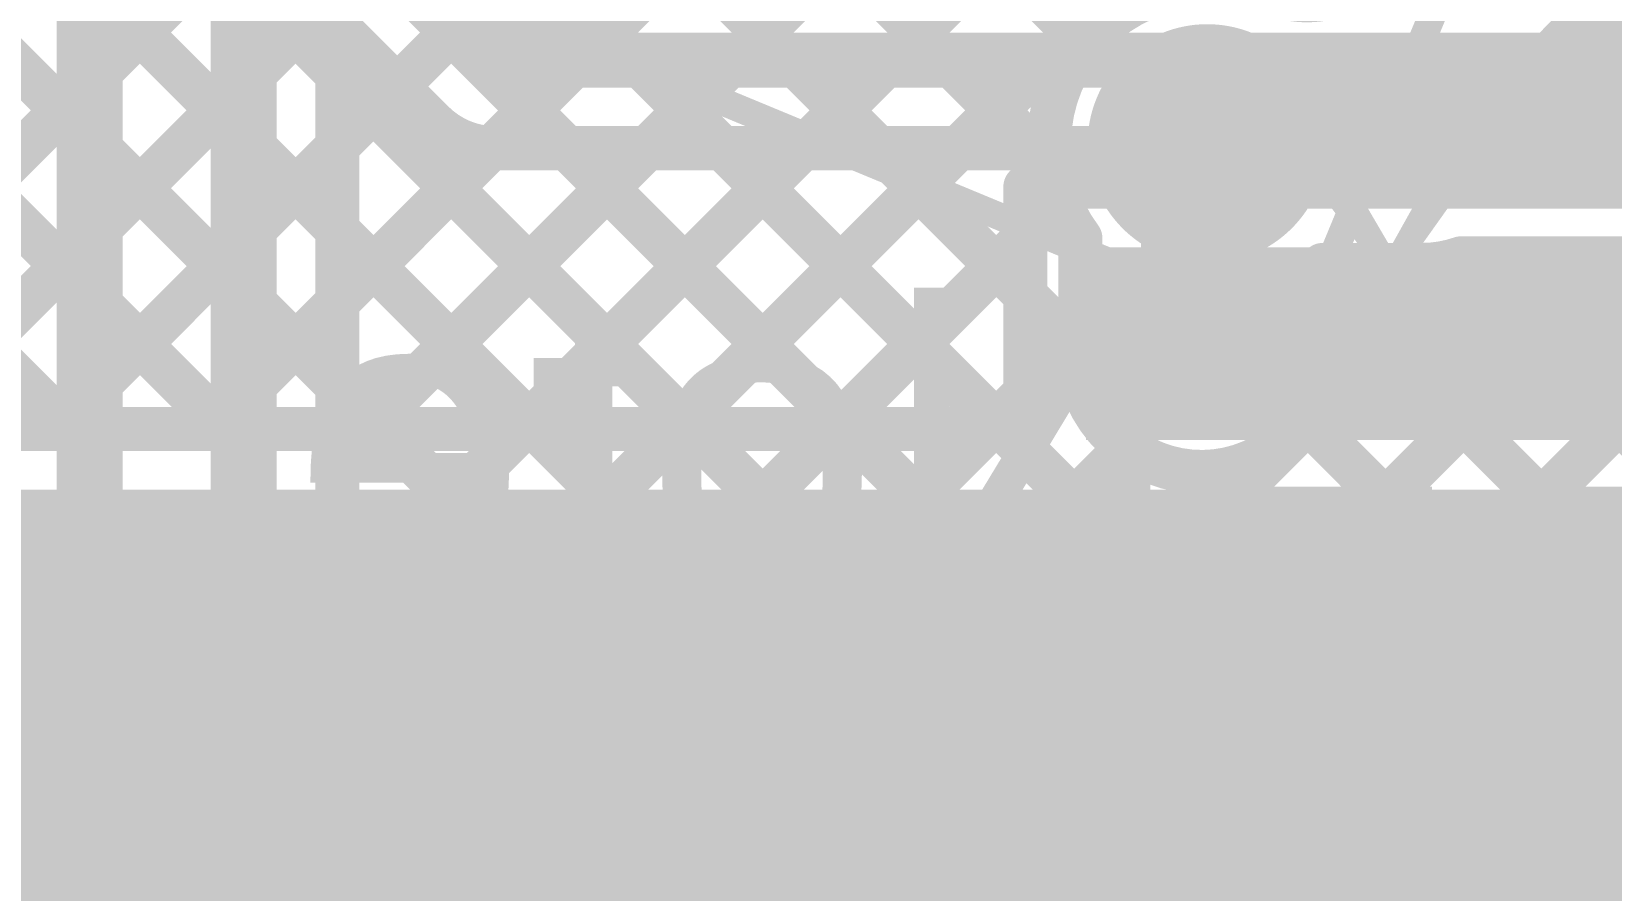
# Model space of a CAD drawing. Header units: millimetres. Extents: x -0.64 to 2.98, y -0.65 to 2.86.
# Drawn here: x -0.3245 to -0.0376, y 1.5402 to 1.6962 of the extents above; entities that cross this region are included whole.
import ezdxf

# ---------------------------------------------------------------- set-up
doc = ezdxf.new("R2010")
doc.units = ezdxf.units.MM
doc.header["$MEASUREMENT"] = 0
for name, color, linetype in [('BottomLayer', 5, 'Continuous'), ('BottomOverlay', 54, 'Continuous'), ('BottomPaste', 16, 'Continuous'), ('BottomSolder', 6, 'Continuous'), ('Mechanical2', 216, 'Continuous'), ('PadHoleLayer', 156, 'Continuous'), ('TopLayer', 1, 'Continuous'), ('TopOverlay', 2, 'Continuous'), ('TopPaste', 8, 'Continuous'), ('TopSolder', 216, 'Continuous'), ('ViaHoleLayer', 16, 'Continuous')]:
    doc.layers.add(name, color=color, linetype=linetype)
doc.styles.add('Arial', font='', dxfattribs={"height": 0.2})
doc.styles.get('Arial').set_extended_font_data('Arial')

# ---------------------------------------------------------------- blocks, each defined once
blk = doc.blocks.new('SPM0687LR5H_1_235')
at = {"layer": 'BottomSolder'}
h = blk.add_hatch(color=6, dxfattribs=at)
edge = h.paths.add_edge_path()
edge.add_arc((0, -0.03594), 0.004, 0, 360)
at = {"layer": 'PadHoleLayer'}
h = blk.add_hatch(color=156, dxfattribs=at)
edge = h.paths.add_edge_path()
edge.add_arc((0, -0.03594), 0.02018, 0, 360)
at = {"layer": 'TopLayer'}
h = blk.add_hatch(color=1, dxfattribs=at)
edge = h.paths.add_edge_path()
edge.add_arc((-0.0474, 0.06705), 0.01772, 0, 360)
h = blk.add_hatch(color=1, dxfattribs=at)
edge = h.paths.add_edge_path()
edge.add_arc((0, 0.06705), 0.01772, 0, 360)
h = blk.add_hatch(color=1, dxfattribs=at)
edge = h.paths.add_edge_path()
edge.add_arc((0.0474, 0.06705), 0.01772, 0, 360)
h = blk.add_hatch(color=1, dxfattribs=at)
edge = h.paths.add_edge_path()
edge.add_arc((0, -0.03594), 0.03299, 0, 360)
h = blk.add_hatch(color=1, dxfattribs=at)
edge = h.paths.add_edge_path()
edge.add_arc((-0.0474, -0.06705), 0.01772, 0, 360)
h = blk.add_hatch(color=1, dxfattribs=at)
edge = h.paths.add_edge_path()
edge.add_arc((0.0474, -0.06705), 0.01772, 0, 360)
at = {"layer": 'TopPaste'}
h = blk.add_hatch(color=8, dxfattribs=at)
edge = h.paths.add_edge_path()
edge.add_arc((-0.0474, 0.06705), 0.01772, 0, 360)
h = blk.add_hatch(color=8, dxfattribs=at)
edge = h.paths.add_edge_path()
edge.add_arc((0, 0.06705), 0.01772, 0, 360)
h = blk.add_hatch(color=8, dxfattribs=at)
edge = h.paths.add_edge_path()
edge.add_arc((0.0474, 0.06705), 0.01772, 0, 360)
h = blk.add_hatch(color=8, dxfattribs=at)
edge = h.paths.add_edge_path()
edge.add_arc((-0.0474, -0.06705), 0.01772, 0, 360)
h = blk.add_hatch(color=8, dxfattribs=at)
edge = h.paths.add_edge_path()
edge.add_arc((0.0474, -0.06705), 0.01772, 0, 360)
at = {"layer": 'TopSolder'}
h = blk.add_hatch(color=216, dxfattribs=at)
edge = h.paths.add_edge_path()
edge.add_arc((-0.0474, 0.06705), 0.02172, 0, 360)
h = blk.add_hatch(color=216, dxfattribs=at)
edge = h.paths.add_edge_path()
edge.add_arc((0, 0.06705), 0.02172, 0, 360)
h = blk.add_hatch(color=216, dxfattribs=at)
edge = h.paths.add_edge_path()
edge.add_arc((0.0474, 0.06705), 0.02172, 0, 360)
h = blk.add_hatch(color=216, dxfattribs=at)
edge = h.paths.add_edge_path()
edge.add_arc((0, -0.03594), 0.03699, 0, 360)
h = blk.add_hatch(color=216, dxfattribs=at)
edge = h.paths.add_edge_path()
edge.add_arc((-0.0474, -0.06705), 0.02172, 0, 360)
h = blk.add_hatch(color=216, dxfattribs=at)
edge = h.paths.add_edge_path()
edge.add_arc((0.0474, -0.06705), 0.02172, 0, 360)
at = {"layer": 'TopOverlay', "const_width": 0.005}
for points in [[(0.07402, 0.09591), (-0.07402, 0.09591)], [(-0.07402, -0.10591), (-0.07402, 0.09591)], [(0.07402, -0.10591), (0.07402, 0.09591)], [(-0.08, 0.07), (-0.085, 0.075)], [(-0.085, 0.065), (-0.085, 0.075)], [(-0.085, 0.065), (-0.08, 0.07)], [(0.07402, -0.10591), (-0.07402, -0.10591)]]:
    blk.add_lwpolyline(points, dxfattribs=at)
at = {"layer": 'TopOverlay', "const_width": 0.0025}
for points in [[(-0.07527, 0.09591, 1), (-0.07277, 0.09591, 1)], [(-0.07527, 0.09591, 1), (-0.07277, 0.09591, 1)], [(0.07277, 0.09591, 1), (0.07527, 0.09591, 1)], [(0.07277, 0.09591, 1), (0.07527, 0.09591, 1)], [(-0.08625, 0.075, 1), (-0.08375, 0.075, 1)], [(-0.08625, 0.075, 1), (-0.08375, 0.075, 1)], [(-0.08125, 0.07, 1), (-0.07875, 0.07, 1)], [(-0.08125, 0.07, 1), (-0.07875, 0.07, 1)], [(-0.08625, 0.065, 1), (-0.08375, 0.065, 1)], [(-0.08625, 0.065, 1), (-0.08375, 0.065, 1)], [(-0.07527, -0.10591, 1), (-0.07277, -0.10591, 1)], [(-0.07527, -0.10591, 1), (-0.07277, -0.10591, 1)], [(0.07277, -0.10591, 1), (0.07527, -0.10591, 1)], [(0.07277, -0.10591, 1), (0.07527, -0.10591, 1)]]:
    blk.add_lwpolyline(points, format="xyb", close=True, dxfattribs=at)
blk = doc.blocks.new('CAP_0402_B_239')
at = {"layer": 'BottomLayer'}
for points in [[(-0.0095, 0.0125), (-0.0095, -0.0125), (-0.0275, -0.0125), (-0.0275, 0.0125)], [(0.0275, 0.0125), (0.0275, -0.0125), (0.0095, -0.0125), (0.0095, 0.0125)]]:
    blk.add_hatch(color=5, dxfattribs=at).paths.add_polyline_path(points)
at = {"layer": 'BottomPaste'}
for points in [[(-0.0095, 0.0125), (-0.0095, -0.0125), (-0.0275, -0.0125), (-0.0275, 0.0125)], [(0.0275, 0.0125), (0.0275, -0.0125), (0.0095, -0.0125), (0.0095, 0.0125)]]:
    blk.add_hatch(color=16, dxfattribs=at).paths.add_polyline_path(points)
at = {"layer": 'BottomSolder'}
for points in [[(-0.00714, 0.01486), (-0.00714, -0.01486), (-0.02986, -0.01486), (-0.02986, 0.01486)], [(0.02986, 0.01486), (0.02986, -0.01486), (0.00714, -0.01486), (0.00714, 0.01486)]]:
    blk.add_hatch(color=6, dxfattribs=at).paths.add_polyline_path(points)
at = {"layer": 'BottomOverlay', "const_width": 0.005}
for points in [[(-0.031, -0.016), (-0.031, 0.016)], [(-0.011, 0.016), (-0.031, 0.016)], [(0.031, 0.016), (0.011, 0.016)], [(0.031, -0.016), (0.031, 0.016)], [(-0.011, -0.016), (-0.031, -0.016)], [(0.031, -0.016), (0.011, -0.016)]]:
    blk.add_lwpolyline(points, dxfattribs=at)
at = {"layer": 'BottomOverlay', "const_width": 0.0025}
for points in [[(-0.03225, 0.016, 1), (-0.02975, 0.016, 1)], [(-0.03225, 0.016, 1), (-0.02975, 0.016, 1)], [(-0.01225, 0.016, 1), (-0.00975, 0.016, 1)], [(0.00975, 0.016, 1), (0.01225, 0.016, 1)], [(0.02975, 0.016, 1), (0.03225, 0.016, 1)], [(0.02975, 0.016, 1), (0.03225, 0.016, 1)], [(-0.03225, -0.016, 1), (-0.02975, -0.016, 1)], [(-0.03225, -0.016, 1), (-0.02975, -0.016, 1)], [(-0.01225, -0.016, 1), (-0.00975, -0.016, 1)], [(0.00975, -0.016, 1), (0.01225, -0.016, 1)], [(0.02975, -0.016, 1), (0.03225, -0.016, 1)], [(0.02975, -0.016, 1), (0.03225, -0.016, 1)]]:
    blk.add_lwpolyline(points, format="xyb", close=True, dxfattribs=at)
blk = doc.blocks.new('C___0402_B_369')
at = {"layer": 'BottomLayer'}
for points in [[(-0.0095, 0.0125), (-0.0095, -0.0125), (-0.0275, -0.0125), (-0.0275, 0.0125)], [(0.0275, 0.0125), (0.0275, -0.0125), (0.0095, -0.0125), (0.0095, 0.0125)]]:
    blk.add_hatch(color=5, dxfattribs=at).paths.add_polyline_path(points)
at = {"layer": 'BottomPaste'}
for points in [[(-0.0095, 0.0125), (-0.0095, -0.0125), (-0.0275, -0.0125), (-0.0275, 0.0125)], [(0.0275, 0.0125), (0.0275, -0.0125), (0.0095, -0.0125), (0.0095, 0.0125)]]:
    blk.add_hatch(color=16, dxfattribs=at).paths.add_polyline_path(points)
at = {"layer": 'BottomSolder'}
for points in [[(-0.00714, 0.01486), (-0.00714, -0.01486), (-0.02986, -0.01486), (-0.02986, 0.01486)], [(0.02986, 0.01486), (0.02986, -0.01486), (0.00714, -0.01486), (0.00714, 0.01486)]]:
    blk.add_hatch(color=6, dxfattribs=at).paths.add_polyline_path(points)
at = {"layer": 'BottomOverlay', "const_width": 0.005}
for points in [[(-0.011, 0.016), (-0.031, 0.016)], [(-0.031, -0.016), (-0.031, 0.016)], [(0.031, 0.016), (0.011, 0.016)], [(0.031, -0.016), (0.031, 0.016)], [(-0.011, -0.016), (-0.031, -0.016)], [(0.031, -0.016), (0.011, -0.016)]]:
    blk.add_lwpolyline(points, dxfattribs=at)
at = {"layer": 'BottomOverlay', "const_width": 0.0025}
for points in [[(-0.03225, 0.016, 1), (-0.02975, 0.016, 1)], [(-0.03225, 0.016, 1), (-0.02975, 0.016, 1)], [(-0.01225, 0.016, 1), (-0.00975, 0.016, 1)], [(0.00975, 0.016, 1), (0.01225, 0.016, 1)], [(0.02975, 0.016, 1), (0.03225, 0.016, 1)], [(0.02975, 0.016, 1), (0.03225, 0.016, 1)], [(-0.03225, -0.016, 1), (-0.02975, -0.016, 1)], [(-0.03225, -0.016, 1), (-0.02975, -0.016, 1)], [(-0.01225, -0.016, 1), (-0.00975, -0.016, 1)], [(0.00975, -0.016, 1), (0.01225, -0.016, 1)], [(0.02975, -0.016, 1), (0.03225, -0.016, 1)], [(0.02975, -0.016, 1), (0.03225, -0.016, 1)]]:
    blk.add_lwpolyline(points, format="xyb", close=True, dxfattribs=at)

msp = doc.modelspace()

# ---------------------------------------------------------------- hatches: boundary and pattern name
at = {"layer": 'BottomLayer'}
for points in [[(-0.133, 1.622), (0.058, 1.622), (0.058, 1.657), (-0.133, 1.657)], [(-0.408, 1.244), (0.022, 1.244), (0.022, 1.613), (-0.408, 1.613)]]:
    msp.add_hatch(color=5, dxfattribs=at).paths.add_polyline_path(points)
h = msp.add_hatch(color=5, dxfattribs=at)
edge = h.paths.add_edge_path()
edge.add_arc((-0.112, 1.639), 0.01181, 0, 360)
at = {"layer": 'BottomSolder'}
h = msp.add_hatch(color=6, dxfattribs=at)
edge = h.paths.add_edge_path()
edge.add_arc((-0.112, 1.639), 0.00791, 0, 360)
at = {"layer": 'TopLayer'}
h = msp.add_hatch(color=1, dxfattribs=at)
edge = h.paths.add_edge_path()
edge.add_arc((-0.112, 1.639), 0.01181, 0, 360)
at = {"layer": 'TopSolder'}
h = msp.add_hatch(color=216, dxfattribs=at)
edge = h.paths.add_edge_path()
edge.add_arc((-0.112, 1.639), 0.00791, 0, 360)
at = {"layer": 'ViaHoleLayer'}
h = msp.add_hatch(color=16, dxfattribs=at)
edge = h.paths.add_edge_path()
edge.add_arc((-0.112, 1.639), 0.00591, 0, 360)

# ---------------------------------------------------------------- linework, layer by layer
at = {"layer": 'BottomLayer'}
for points, const_width in [([(-0.34293, 1.76236), (-0.20457, 1.624)], 0.008), ([(-0.35059, 1.74174), (-0.23285, 1.624)], 0.008), ([(-0.35826, 1.72112), (-0.26114, 1.624)], 0.008), ([(-0.271, 1.72172), (-0.24028, 1.691)], 0.01), ([(-0.37686, 1.624), (-0.28563, 1.71523)], 0.008), ([(-0.2823, 1.71039), (-0.25161, 1.6797)], 0.008), ([(-0.36593, 1.70051), (-0.28942, 1.624)], 0.008), ([(-0.34858, 1.624), (-0.27224, 1.70033)], 0.008), ([(-0.24028, 1.691), (0.065, 1.691)], 0.01), ([(-0.32029, 1.624), (-0.2581, 1.68619)], 0.008), ([(-0.37359, 1.67989), (-0.3177, 1.624)], 0.008), ([(-0.29201, 1.624), (-0.24099, 1.67502)], 0.008), ([(-0.26372, 1.624), (-0.21272, 1.675)], 0.008), ([(-0.24028, 1.675), (0.05837, 1.675)], 0.008), ([(-0.23544, 1.624), (-0.18444, 1.675)], 0.008), ([(-0.22728, 1.675), (-0.17628, 1.624)], 0.008), ([(-0.20715, 1.624), (-0.15615, 1.675)], 0.008), ([(-0.199, 1.675), (-0.148, 1.624)], 0.008), ([(-0.17071, 1.675), (-0.144, 1.64829)], 0.008), ([(-0.14243, 1.675), (-0.13543, 1.668)], 0.008), ([(-0.13487, 1.668), (-0.12787, 1.675)], 0.008), ([(-0.11414, 1.675), (-0.10714, 1.668)], 0.008), ([(-0.10659, 1.668), (-0.09959, 1.675)], 0.008), ([(-0.08586, 1.675), (-0.07886, 1.668)], 0.008), ([(-0.0783, 1.668), (-0.0713, 1.675)], 0.008), ([(-0.05758, 1.675), (-0.05058, 1.668)], 0.008), ([(-0.05002, 1.668), (-0.04302, 1.675)], 0.008), ([(-0.144, 1.668), (0.06537, 1.668)], 0.008), ([(-0.144, 1.624), (-0.144, 1.668)], 0.008), ([(-0.17887, 1.624), (-0.144, 1.65887)], 0.008), ([(-0.112, 1.639), (-0.11169, 1.63931)], 0.022), ([(-0.11169, 1.63931), (-0.0535, 1.63931)], 0.022), ([(-0.15059, 1.624), (-0.144, 1.63059)], 0.008), ([(-0.39428, 1.624), (-0.144, 1.624)], 0.008)]:
    msp.add_lwpolyline(points, dxfattribs=dict(at, const_width=const_width))
for points, const_width in [([(-0.24278, 1.691, 1), (-0.23778, 1.691, 1)], 0.005), ([(-0.24278, 1.691, 1), (-0.23778, 1.691, 1)], 0.005), ([(-0.2601, 1.68619, 1), (-0.2561, 1.68619, 1)], 0.004), ([(-0.25361, 1.6797, 1), (-0.24961, 1.6797, 1)], 0.004), ([(-0.25361, 1.6797, 1), (-0.24961, 1.6797, 1)], 0.004), ([(-0.2536, 1.67969, 1), (-0.2496, 1.67969, 1)], 0.004), ([(-0.24299, 1.67502, 1), (-0.23899, 1.67502, 1)], 0.004), ([(-0.24228, 1.675, 1), (-0.23828, 1.675, 1)], 0.004), ([(-0.24228, 1.675, 1), (-0.23828, 1.675, 1)], 0.004), ([(-0.24228, 1.675, 1), (-0.23828, 1.675, 1)], 0.004), ([(-0.22928, 1.675, 1), (-0.22528, 1.675, 1)], 0.004), ([(-0.21472, 1.675, 1), (-0.21072, 1.675, 1)], 0.004), ([(-0.201, 1.675, 1), (-0.197, 1.675, 1)], 0.004), ([(-0.18644, 1.675, 1), (-0.18244, 1.675, 1)], 0.004), ([(-0.17271, 1.675, 1), (-0.16871, 1.675, 1)], 0.004), ([(-0.15815, 1.675, 1), (-0.15415, 1.675, 1)], 0.004), ([(-0.14443, 1.675, 1), (-0.14043, 1.675, 1)], 0.004), ([(-0.12987, 1.675, 1), (-0.12587, 1.675, 1)], 0.004), ([(-0.11614, 1.675, 1), (-0.11214, 1.675, 1)], 0.004), ([(-0.10159, 1.675, 1), (-0.09759, 1.675, 1)], 0.004), ([(-0.08786, 1.675, 1), (-0.08386, 1.675, 1)], 0.004), ([(-0.0733, 1.675, 1), (-0.0693, 1.675, 1)], 0.004), ([(-0.05958, 1.675, 1), (-0.05558, 1.675, 1)], 0.004), ([(-0.04502, 1.675, 1), (-0.04102, 1.675, 1)], 0.004), ([(-0.146, 1.668, 1), (-0.142, 1.668, 1)], 0.004), ([(-0.146, 1.668, 1), (-0.142, 1.668, 1)], 0.004), ([(-0.13743, 1.668, 1), (-0.13343, 1.668, 1)], 0.004), ([(-0.13687, 1.668, 1), (-0.13287, 1.668, 1)], 0.004), ([(-0.10914, 1.668, 1), (-0.10514, 1.668, 1)], 0.004), ([(-0.10859, 1.668, 1), (-0.10459, 1.668, 1)], 0.004), ([(-0.08086, 1.668, 1), (-0.07686, 1.668, 1)], 0.004), ([(-0.0803, 1.668, 1), (-0.0763, 1.668, 1)], 0.004), ([(-0.05258, 1.668, 1), (-0.04858, 1.668, 1)], 0.004), ([(-0.05202, 1.668, 1), (-0.04802, 1.668, 1)], 0.004), ([(-0.146, 1.65887, 1), (-0.142, 1.65887, 1)], 0.004), ([(-0.146, 1.64829, 1), (-0.142, 1.64829, 1)], 0.004), ([(-0.11719, 1.63931, 1), (-0.10619, 1.63931, 1)], 0.011), ([(-0.11719, 1.63931, 1), (-0.10619, 1.63931, 1)], 0.011), ([(-0.059, 1.63931, 1), (-0.048, 1.63931, 1)], 0.011), ([(-0.1175, 1.639, 1), (-0.1065, 1.639, 1)], 0.011), ([(-0.146, 1.63059, 1), (-0.142, 1.63059, 1)], 0.004), ([(-0.32229, 1.624, 1), (-0.31829, 1.624, 1)], 0.004), ([(-0.3197, 1.624, 1), (-0.3157, 1.624, 1)], 0.004), ([(-0.29401, 1.624, 1), (-0.29001, 1.624, 1)], 0.004), ([(-0.29142, 1.624, 1), (-0.28742, 1.624, 1)], 0.004), ([(-0.26572, 1.624, 1), (-0.26172, 1.624, 1)], 0.004), ([(-0.26314, 1.624, 1), (-0.25914, 1.624, 1)], 0.004), ([(-0.23744, 1.624, 1), (-0.23344, 1.624, 1)], 0.004), ([(-0.23485, 1.624, 1), (-0.23085, 1.624, 1)], 0.004), ([(-0.20915, 1.624, 1), (-0.20515, 1.624, 1)], 0.004), ([(-0.20657, 1.624, 1), (-0.20257, 1.624, 1)], 0.004), ([(-0.18087, 1.624, 1), (-0.17687, 1.624, 1)], 0.004), ([(-0.17828, 1.624, 1), (-0.17428, 1.624, 1)], 0.004), ([(-0.15259, 1.624, 1), (-0.14859, 1.624, 1)], 0.004), ([(-0.15, 1.624, 1), (-0.146, 1.624, 1)], 0.004), ([(-0.146, 1.624, 1), (-0.142, 1.624, 1)], 0.004), ([(-0.146, 1.624, 1), (-0.142, 1.624, 1)], 0.004)]:
    msp.add_lwpolyline(points, format="xyb", close=True, dxfattribs=dict(at, const_width=const_width))
at = {"layer": 'BottomLayer', "const_width": 0.008}
for points in [[(-0.24028, 1.675, -0.199231), (-0.25161, 1.6797)], [(-0.24028, 1.675, -0.198912), (-0.2516, 1.67969)]]:
    msp.add_lwpolyline(points, format="xyb", dxfattribs=at)
at = {"layer": 'Mechanical2', "const_width": 0.01}
msp.add_lwpolyline([(1.75783, 2.80917, -6.230382), (0.64896, 2.81029)], format="xyb", dxfattribs=at)
at = {"layer": 'TopLayer'}
for points, const_width in [([(-0.314, 1.413), (-0.314, 1.948)], 0.012), ([(-0.286, 1.445), (-0.286, 1.941)], 0.012), ([(-0.269, 1.45204), (-0.269, 1.92165)], 0.008), ([(-0.269, 1.59044), (-0.11927, 1.74017)], 0.008), ([(-0.16023, 1.72109), (-0.13317, 1.69403)], 0.008), ([(-0.269, 1.61872), (-0.17339, 1.71434)], 0.008), ([(-0.269, 1.64701), (-0.2019, 1.71411)], 0.008), ([(-0.1801, 1.71268), (-0.13946, 1.67203)], 0.008), ([(-0.054, 1.677), (-0.024, 1.707)], 0.022), ([(-0.269, 1.56215), (-0.12023, 1.71093)], 0.008), ([(-0.20725, 1.71153), (-0.13481, 1.6391)], 0.008), ([(-0.25439, 1.7021), (0.021, 1.42672)], 0.008), ([(-0.22208, 1.69809), (0.021, 1.455)], 0.008), ([(-0.269, 1.67529), (-0.24664, 1.69765)], 0.008), ([(-0.21092, 1.39396), (0.09149, 1.69637)], 0.008), ([(-0.269, 1.68843), (0.02119, 1.39824)], 0.008), ([(-0.072, 1.67579), (-0.07079, 1.677)], 0.022), ([(-0.07079, 1.677), (-0.054, 1.677)], 0.022), ([(-0.054, 1.677), (0.03, 1.677)], 0.022), ([(-0.11099, 1.67579), (-0.072, 1.67579)], 0.022), ([(-0.19678, 1.37982), (0.10149, 1.67808)], 0.008), ([(-0.112, 1.639), (-0.112, 1.67012)], 0.022), ([(-0.269, 1.53387), (-0.13768, 1.66519)], 0.008), ([(-0.269, 1.66015), (0.02119, 1.36996)], 0.008), ([(-0.134, 1.64503), (-0.134, 1.65862)], 0.008), ([(-0.26749, 1.45053), (-0.06302, 1.655)], 0.008), ([(-0.25335, 1.43639), (-0.03473, 1.655)], 0.008), ([(-0.2392, 1.42224), (-0.00645, 1.655)], 0.008), ([(-0.22506, 1.4081), (0.02184, 1.655)], 0.008), ([(-0.0656, 1.65474), (0.09149, 1.49765)], 0.008), ([(-0.06481, 1.655), (-0.054, 1.655)], 0.008), ([(-0.054, 1.655), (0.03, 1.655)], 0.008), ([(-0.03758, 1.655), (0.10149, 1.51593)], 0.008), ([(-0.09, 1.65379), (-0.072, 1.65379)], 0.008), ([(-0.09, 1.64503), (-0.09, 1.65379)], 0.008), ([(-0.09, 1.65086), (0.09149, 1.46937)], 0.008), ([(-0.269, 1.50559), (-0.1348, 1.63979)], 0.008), ([(-0.269, 1.63186), (0.02119, 1.34168)], 0.008), ([(-0.09333, 1.6259), (0.07251, 1.46006)], 0.008), ([(-0.269, 1.4773), (-0.12561, 1.62069)], 0.008), ([(-0.1119, 1.61619), (0.04422, 1.46006)], 0.008), ([(-0.269, 1.60358), (0.02159, 1.31299)], 0.008), ([(-0.269, 1.5753), (0.0443, 1.262)], 0.008), ([(-0.269, 1.54701), (-0.00387, 1.28188)], 0.008)]:
    msp.add_lwpolyline(points, dxfattribs=dict(at, const_width=const_width))
at = {"layer": 'TopLayer', "const_width": 0.008}
for points in [[(-0.20557, 1.71497, -1), (-0.26418, 1.73925)], [(-0.13752, 1.68678, -0.247579), (-0.1169, 1.70389)], [(-0.134, 1.65862, -0.26439), (-0.13752, 1.68678)], [(-0.06481, 1.655, -0.083399), (-0.072, 1.65379)], [(-0.06481, 1.655, -0.083399), (-0.072, 1.65379)], [(-0.08919, 1.639, -1.143538), (-0.134, 1.64503)], [(-0.09, 1.64503, -0.066963), (-0.08919, 1.639)]]:
    msp.add_lwpolyline(points, format="xyb", dxfattribs=at)
at = {"layer": 'TopLayer'}
for points, const_width in [([(-0.22408, 1.69809, 1), (-0.22008, 1.69809, 1)], 0.004), ([(-0.24864, 1.69765, 1), (-0.24464, 1.69765, 1)], 0.004), ([(-0.13517, 1.69403, 1), (-0.13117, 1.69403, 1)], 0.004), ([(-0.271, 1.68843, 1), (-0.267, 1.68843, 1)], 0.004), ([(-0.13952, 1.68678, 1), (-0.13552, 1.68678, 1)], 0.004), ([(-0.13952, 1.68678, 1), (-0.13552, 1.68678, 1)], 0.004), ([(-0.07629, 1.677, 1), (-0.06529, 1.677, 1)], 0.011), ([(-0.07629, 1.677, 1), (-0.06529, 1.677, 1)], 0.011), ([(-0.0595, 1.677, 1), (-0.0485, 1.677, 1)], 0.011), ([(-0.0595, 1.677, 1), (-0.0485, 1.677, 1)], 0.011), ([(-0.0595, 1.677, 1), (-0.0485, 1.677, 1)], 0.011), ([(-0.11649, 1.67579, 1), (-0.10549, 1.67579, 1)], 0.011), ([(-0.0775, 1.67579, 1), (-0.0665, 1.67579, 1)], 0.011), ([(-0.0775, 1.67579, 1), (-0.0665, 1.67579, 1)], 0.011), ([(-0.271, 1.67529, 1), (-0.267, 1.67529, 1)], 0.004), ([(-0.1175, 1.67012, 1), (-0.1065, 1.67012, 1)], 0.011), ([(-0.14146, 1.67203, 1), (-0.13746, 1.67203, 1)], 0.004), ([(-0.13968, 1.66519, 1), (-0.13568, 1.66519, 1)], 0.004), ([(-0.271, 1.66015, 1), (-0.267, 1.66015, 1)], 0.004), ([(-0.136, 1.65862, 1), (-0.132, 1.65862, 1)], 0.004), ([(-0.136, 1.65862, 1), (-0.132, 1.65862, 1)], 0.004), ([(-0.0676, 1.65474, 1), (-0.0636, 1.65474, 1)], 0.004), ([(-0.06681, 1.655, 1), (-0.06281, 1.655, 1)], 0.004), ([(-0.06681, 1.655, 1), (-0.06281, 1.655, 1)], 0.004), ([(-0.06681, 1.655, 1), (-0.06281, 1.655, 1)], 0.004), ([(-0.06502, 1.655, 1), (-0.06102, 1.655, 1)], 0.004), ([(-0.056, 1.655, 1), (-0.052, 1.655, 1)], 0.004), ([(-0.056, 1.655, 1), (-0.052, 1.655, 1)], 0.004), ([(-0.03958, 1.655, 1), (-0.03558, 1.655, 1)], 0.004), ([(-0.03673, 1.655, 1), (-0.03273, 1.655, 1)], 0.004), ([(-0.092, 1.65379, 1), (-0.088, 1.65379, 1)], 0.004), ([(-0.092, 1.65379, 1), (-0.088, 1.65379, 1)], 0.004), ([(-0.074, 1.65379, 1), (-0.07, 1.65379, 1)], 0.004), ([(-0.074, 1.65379, 1), (-0.07, 1.65379, 1)], 0.004), ([(-0.074, 1.65379, 1), (-0.07, 1.65379, 1)], 0.004), ([(-0.092, 1.65086, 1), (-0.088, 1.65086, 1)], 0.004), ([(-0.271, 1.64701, 1), (-0.267, 1.64701, 1)], 0.004), ([(-0.136, 1.64503, 1), (-0.132, 1.64503, 1)], 0.004), ([(-0.136, 1.64503, 1), (-0.132, 1.64503, 1)], 0.004), ([(-0.1175, 1.639, 1), (-0.1065, 1.639, 1)], 0.011), ([(-0.092, 1.64503, 1), (-0.088, 1.64503, 1)], 0.004), ([(-0.092, 1.64503, 1), (-0.088, 1.64503, 1)], 0.004), ([(-0.13681, 1.6391, 1), (-0.13281, 1.6391, 1)], 0.004), ([(-0.1368, 1.63979, 1), (-0.1328, 1.63979, 1)], 0.004), ([(-0.09119, 1.639, 1), (-0.08719, 1.639, 1)], 0.004), ([(-0.09119, 1.639, 1), (-0.08719, 1.639, 1)], 0.004), ([(-0.271, 1.63186, 1), (-0.267, 1.63186, 1)], 0.004), ([(-0.09533, 1.6259, 1), (-0.09133, 1.6259, 1)], 0.004), ([(-0.12761, 1.62069, 1), (-0.12361, 1.62069, 1)], 0.004), ([(-0.271, 1.61872, 1), (-0.267, 1.61872, 1)], 0.004), ([(-0.1139, 1.61619, 1), (-0.1099, 1.61619, 1)], 0.004), ([(-0.271, 1.60358, 1), (-0.267, 1.60358, 1)], 0.004), ([(-0.271, 1.59044, 1), (-0.267, 1.59044, 1)], 0.004), ([(-0.271, 1.5753, 1), (-0.267, 1.5753, 1)], 0.004), ([(-0.271, 1.56215, 1), (-0.267, 1.56215, 1)], 0.004), ([(-0.271, 1.54701, 1), (-0.267, 1.54701, 1)], 0.004)]:
    msp.add_lwpolyline(points, format="xyb", close=True, dxfattribs=dict(at, const_width=const_width))

# ---------------------------------------------------------------- block references
for name, p, rotation in [('SPM0687LR5H_1_235', (-0.15479, 1.74524), 247.5), ('CAP_0402_B_239', (-0.085, 1.62069), 270), ('C___0402_B_369', (-0.041, 1.62069), 270)]:
    msp.add_blockref(name, p, dxfattribs=dict(rotation=rotation))

# ---------------------------------------------------------------- texts
at = {"layer": 'BottomOverlay', "style": 'Arial', "text_generation_flag": 2}
for s, height, rotation, p in [('*', 0.06, 180, (-0.094, 1.6974)), ('Note:', 0.055, 360, (-0.115, 1.59464)), ('*>> 1uF 0402', 0.055, 360, (-0.115, 1.53421))]:
    msp.add_text(s, height=height, rotation=rotation, dxfattribs=at).set_placement(p)
msp.add_text('C4', height=0.04, dxfattribs=at).set_placement((0.01032, 1.54101))

doc.saveas('drawing.dxf')
